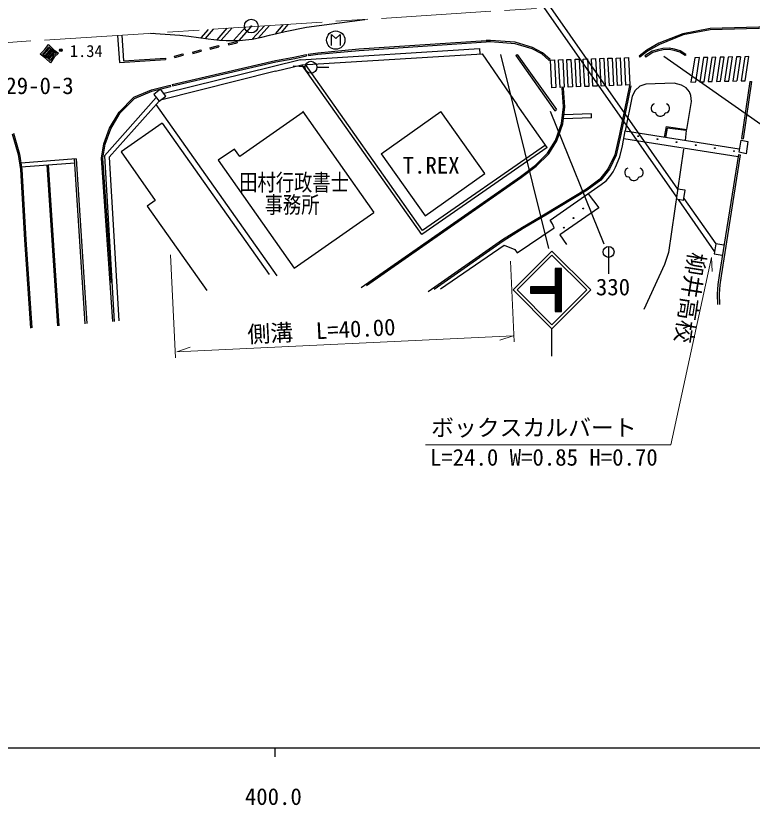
# Model space of a CAD drawing. Units: millimetres, scale not verified. Extents: x 40000 to 680000, y 20000 to 380000.
# Drawn here: x 439641 to 520282, y 198715 to 285148 of the extents above; entities that cross this region are included whole.
import ezdxf
from ezdxf.enums import TextEntityAlignment as Align

# ---------------------------------------------------------------- set-up
doc = ezdxf.new("R2010")
doc.units = ezdxf.units.MM
doc.header["$LTSCALE"] = 1000
doc.linetypes.add('CHAIN', pattern=[18.5, 12, -1.5, 3.5, -1.5])
for name, color, linetype, lineweight in [('M-BGD', 7, 'Continuous', 25), ('M-BMK', 2, 'CHAIN', 13), ('M-BMK-SRVR', 3, 'Continuous', 25), ('M-STR-HTXT', 7, 'Continuous', 13), ('M-STR-STRC', 7, 'Continuous', 25), ('M-TTL-BAND', 7, 'Continuous', 25)]:
    doc.layers.add(name, color=color, linetype=linetype, lineweight=lineweight)
doc.styles.add('ＭＳ ゴシック', font='')
doc.styles.get('ＭＳ ゴシック').set_extended_font_data('MS Gothic')

msp = doc.modelspace()

# ---------------------------------------------------------------- linework, layer by layer
at = {"layer": 'M-BGD'}
for p, q in [((493185, 293270), (512114, 266156)), ((492693, 292927), (511989, 265286)), ((471457, 283890), (477847, 284749)), ((460699, 283644), (459898, 282725)), ((461262, 283680), (460372, 282660)), ((462758, 283777), (461648, 282515)), ((463323, 283813), (462143, 282471)), ((464812, 283909), (463499, 282425)), ((465378, 283945), (464058, 282453)), ((466862, 284041), (465574, 282609)), ((467433, 284078), (466230, 282740)), ((468877, 284171), (468079, 283191)), ((469422, 284206), (468707, 283330)), ((469136, 283424), (471457, 283890)), ((515673, 283743), (512686, 283190)), ((515689, 283594), (512728, 283045)), ((522529, 283954), (515673, 283743)), ((522531, 283804), (515689, 283594)), ((450797, 283005), (450990, 280042)), ((451246, 283034), (451429, 280221)), ((454385, 283237), (457619, 283024)), ((457619, 283024), (458590, 282905)), ((458590, 282905), (460716, 282613)), ((465508, 282596), (466595, 282813)), ((466595, 282813), (467436, 283034)), ((467436, 283034), (468241, 283227)), ((468241, 283227), (469136, 283424)), ((474199, 281884), (474199, 283084)), ((474199, 283084), (474679, 282644)), ((474679, 282644), (475159, 283084)), ((475159, 283084), (475159, 281884)), ((512686, 283190), (510047, 282139)), ((512728, 283045), (510112, 282003)), ((442799, 281423), (443223, 281988)), ((443223, 281988), (443815, 281431)), ((460716, 282613), (461953, 282482)), ((460889, 281653), (461830, 281893)), ((461830, 281893), (461867, 281748)), ((461953, 282482), (462696, 282436)), ((462696, 282436), (463508, 282425)), ((462887, 282098), (463852, 282332)), ((462887, 282098), (462922, 281952)), ((462922, 281952), (463887, 282186)), ((463508, 282425), (464146, 282458)), ((463852, 282332), (463887, 282186)), ((464146, 282458), (464782, 282512)), ((464782, 282512), (465508, 282596)), ((477220, 281514), (491148, 282459)), ((477232, 281364), (491158, 282310)), ((491612, 282308), (491158, 282310)), ((491619, 282458), (491159, 282460)), ((494309, 282095), (491612, 282308)), ((494337, 282243), (491619, 282458)), ((496177, 281526), (494309, 282095)), ((496234, 281666), (494337, 282243)), ((510047, 282139), (508727, 281393)), ((510112, 282003), (508810, 281268)), ((442942, 280489), (442325, 280940)), ((442327, 280940), (442799, 281423)), ((442913, 281325), (442554, 280958)), ((442554, 280958), (443039, 280604)), ((443365, 281649), (442688, 280860)), ((443474, 281546), (442809, 280772)), ((442913, 281325), (443243, 281764)), ((442947, 280685), (443588, 281438)), ((443061, 280588), (443698, 281335)), ((443816, 281246), (443158, 280487)), ((443243, 281764), (443720, 281314)), ((443938, 281158), (443265, 280382)), ((443720, 281314), (444083, 281054)), ((444083, 281054), (443730, 280722)), ((443815, 281431), (444319, 281070)), ((444319, 281070), (443844, 280624)), ((457030, 280731), (457940, 280987)), ((457940, 280987), (457980, 280842)), ((458997, 281181), (459888, 281437)), ((458997, 281181), (459038, 281037)), ((459038, 281037), (459930, 281292)), ((459888, 281437), (459930, 281292)), ((460889, 281653), (460926, 281507)), ((460926, 281507), (461867, 281748)), ((470073, 280614), (471447, 280911)), ((470829, 280324), (490402, 281552)), ((470964, 279795), (490720, 280971)), ((471447, 280911), (471471, 280763)), ((471656, 280944), (472703, 281091)), ((471656, 280944), (471677, 280796)), ((471677, 280796), (472721, 280942)), ((472703, 281091), (477220, 281514)), ((472721, 280942), (477232, 281364)), ((490402, 281552), (490439, 280953)), ((490720, 280971), (494559, 275396)), ((497236, 280978), (496177, 281526)), ((497322, 281102), (496234, 281666)), ((498051, 280248), (497236, 280978)), ((498151, 280360), (497322, 281102)), ((508727, 281393), (507895, 280743)), ((508810, 281268), (507987, 280625)), ((443426, 280014), (442942, 280489)), ((443403, 280246), (443039, 280604)), ((443730, 280722), (443403, 280246)), ((443844, 280624), (443426, 280014)), ((450990, 280042), (456036, 280373)), ((451429, 280221), (456026, 280523)), ((470829, 280324), (455874, 276624)), ((456026, 280523), (456036, 280373)), ((456782, 277616), (468082, 280252)), ((456816, 277470), (468113, 280105)), ((457070, 280587), (457030, 280731)), ((457070, 280587), (457980, 280842)), ((468082, 280252), (470073, 280614)), ((468113, 280105), (470210, 280486)), ((470210, 280486), (471471, 280763)), ((498051, 280248), (498151, 280360)), ((498183, 280294), (498633, 280318)), ((498340, 277270), (498183, 280294)), ((498633, 280318), (498789, 277293)), ((499083, 280323), (499532, 280347)), ((499239, 277301), (499083, 280323)), ((499532, 280347), (499689, 277325)), ((499982, 280352), (500432, 280375)), ((500139, 277333), (499982, 280352)), ((500432, 280375), (500588, 277356)), ((500882, 280381), (501331, 280404)), ((501038, 277365), (500882, 280381)), ((501331, 280404), (501488, 277388)), ((501782, 280410), (502231, 280433)), ((501938, 277397), (501782, 280410)), ((502231, 280433), (502387, 277420)), ((502681, 280438), (503130, 280462)), ((502837, 277428), (502681, 280438)), ((503130, 280462), (503286, 277452)), ((503581, 280467), (504030, 280490)), ((503737, 277460), (503581, 280467)), ((504030, 280490), (504186, 277483)), ((504480, 280496), (504929, 280519)), ((504636, 277492), (504480, 280496)), ((504929, 280519), (505085, 277515)), ((505380, 280525), (505829, 280548)), ((505535, 277523), (505380, 280525)), ((505829, 280548), (505985, 277547)), ((506279, 280553), (506734, 280577)), ((506435, 277555), (506279, 280553)), ((506734, 280577), (506889, 277579)), ((507895, 280743), (507987, 280625)), ((513984, 280559), (513566, 277896)), ((514513, 280569), (513984, 280559)), ((514107, 277909), (514513, 280569)), ((514963, 280578), (514557, 277919)), ((515413, 280588), (514963, 280578)), ((515007, 277930), (515413, 280588)), ((515863, 280597), (515457, 277941)), ((516313, 280606), (515863, 280597)), ((515907, 277951), (516313, 280606)), ((516763, 280615), (516356, 277962)), ((517213, 280624), (516763, 280615)), ((516806, 277973), (517213, 280624)), ((517663, 280633), (517256, 277983)), ((518112, 280642), (517663, 280633)), ((517706, 277994), (518112, 280642)), ((518562, 280651), (518156, 278004)), ((519012, 280661), (518562, 280651)), ((519012, 280661), (518606, 278015)), ((519462, 280670), (519056, 278026)), ((519912, 280679), (519462, 280670)), ((519505, 278036), (519912, 280679)), ((468081, 279097), (470964, 279795)), ((471312, 279554), (470014, 279633)), ((484103, 261211), (470964, 279795)), ((484176, 261627), (471377, 279813)), ((472611, 279515), (473911, 279515)), ((468081, 279097), (455499, 275913)), ((454485, 277037), (456539, 277534)), ((456539, 277534), (456574, 277388)), ((456782, 277616), (456816, 277470)), ((503286, 277452), (502837, 277428)), ((504186, 277483), (503737, 277460)), ((505085, 277515), (504636, 277492)), ((505985, 277547), (505535, 277523)), ((506852, 277517), (505767, 272170)), ((506999, 277487), (505913, 272137)), ((506889, 277579), (506435, 277555)), ((506852, 277517), (506999, 277487)), ((508629, 277650), (507965, 277445)), ((511725, 277757), (508629, 277650)), ((512551, 277543), (511725, 277757)), ((513045, 277244), (512551, 277543)), ((513566, 277896), (514107, 277909)), ((514557, 277919), (515007, 277930)), ((515457, 277941), (515907, 277951)), ((516356, 277962), (516806, 277973)), ((517256, 277983), (517706, 277994)), ((518156, 278004), (518606, 278015)), ((519056, 278026), (519505, 278036)), ((452563, 276228), (454485, 277037)), ((452649, 276101), (454532, 276894)), ((454532, 276894), (456574, 277388)), ((455490, 277116), (454760, 276546)), ((456077, 276365), (455490, 277116)), ((498789, 277293), (498340, 277270)), ((499689, 277325), (499239, 277301)), ((499465, 277213), (499615, 277223)), ((499603, 275170), (499465, 277213)), ((499754, 275166), (499615, 277223)), ((500588, 277356), (500139, 277333)), ((501488, 277388), (501038, 277365)), ((502387, 277420), (501938, 277397)), ((507450, 276960), (507138, 276361)), ((507965, 277445), (507450, 276960)), ((513410, 276824), (513045, 277244)), ((513565, 276430), (513410, 276824)), ((449373, 269831), (455029, 276202)), ((449884, 269654), (455342, 275801)), ((450969, 274612), (452563, 276228)), ((451088, 274520), (452649, 276101)), ((454760, 276546), (455347, 275795)), ((455347, 275795), (456077, 276365)), ((507138, 276361), (506366, 272544)), ((513123, 272712), (513644, 275768)), ((513644, 275768), (513565, 276430)), ((468255, 256688), (455012, 275430)), ((497814, 270731), (494559, 275396)), ((499392, 273365), (499603, 275170)), ((499539, 273330), (499754, 275166)), ((509228, 275111), (509227, 274951)), ((509227, 274951), (509265, 274790)), ((509269, 275270), (509228, 275111)), ((509391, 275429), (509269, 275270)), ((509551, 275508), (509391, 275429)), ((511071, 275415), (510911, 275496)), ((511189, 275254), (511071, 275415)), ((511185, 274774), (511227, 274933)), ((511228, 275093), (511189, 275254)), ((511227, 274933), (511228, 275093)), ((449904, 272845), (450969, 274612)), ((450040, 272780), (451088, 274520)), ((471113, 274612), (464176, 269741)), ((471047, 274706), (478831, 263618)), ((479643, 270033), (486169, 274678)), ((491009, 267879), (486169, 274678)), ((502680, 274431), (499653, 274308)), ((502699, 273981), (502680, 274431)), ((509265, 274790), (509344, 274670)), ((509344, 274670), (509463, 274589)), ((509463, 274589), (509623, 274547)), ((509623, 274547), (509703, 274547)), ((509703, 274547), (509742, 274426)), ((509742, 274426), (509821, 274305)), ((509821, 274305), (509980, 274184)), ((509980, 274184), (510140, 274143)), ((510140, 274143), (510300, 274141)), ((510300, 274141), (510420, 274180)), ((510420, 274180), (510581, 274259)), ((510581, 274259), (510661, 274338)), ((510661, 274338), (510702, 274418)), ((510702, 274418), (510743, 274537)), ((510743, 274537), (510823, 274537)), ((510823, 274537), (510983, 274575)), ((510983, 274575), (511104, 274654)), ((511104, 274654), (511185, 274774)), ((455662, 273405), (451179, 270243)), ((455662, 273405), (467371, 256804)), ((498734, 271507), (499392, 273365)), ((498870, 271442), (499539, 273330)), ((502699, 273981), (499600, 273855)), ((439379, 272300), (440043, 269990)), ((449277, 271113), (449904, 272845)), ((449423, 271075), (450040, 272780)), ((506079, 270911), (506366, 272544)), ((506366, 272544), (506607, 272483)), ((518860, 270556), (506607, 272483)), ((510844, 273012), (510638, 271849)), ((510966, 272844), (510787, 271826)), ((510844, 273012), (513123, 272712)), ((513047, 272571), (510966, 272844)), ((513047, 272571), (512928, 271489)), ((439240, 272240), (439896, 269959)), ((497879, 270123), (498734, 271507)), ((497997, 270029), (498870, 271442)), ((505767, 272170), (505226, 269927)), ((505913, 272137), (505368, 269877)), ((518728, 269716), (506215, 271684)), ((518840, 270211), (519055, 271534)), ((519055, 271534), (519788, 271387)), ((449028, 269554), (449277, 271113)), ((449179, 269548), (449423, 271075)), ((463594, 270541), (461815, 269327)), ((464176, 269741), (463594, 270541)), ((497814, 270731), (484103, 261211)), ((497642, 270977), (484176, 261627)), ((505770, 269694), (506079, 270911)), ((512747, 270560), (511121, 259247)), ((519788, 271387), (519628, 270051)), ((439896, 269959), (440141, 268309)), ((440043, 269990), (440291, 268325)), ((449373, 269831), (450423, 251691)), ((451179, 270243), (454918, 264942)), ((479643, 270033), (484483, 263234)), ((496534, 268785), (497879, 270123)), ((496633, 268671), (497997, 270029)), ((505226, 269927), (504517, 268429)), ((505368, 269877), (504645, 268350)), ((505328, 268574), (505770, 269694)), ((519628, 270051), (518840, 270211)), ((440182, 269058), (446237, 269515)), ((440248, 268611), (446116, 269054)), ((444232, 251194), (443083, 268825)), ((444382, 251206), (443232, 268837)), ((447254, 251436), (446087, 269503)), ((446238, 269503), (447403, 251448)), ((450269, 251678), (449028, 269554)), ((450124, 255937), (449179, 269548)), ((449884, 269654), (450922, 251731)), ((461815, 269327), (470118, 257501)), ((440141, 268309), (440600, 260633)), ((440291, 268325), (440750, 260642)), ((494904, 267546), (496534, 268785)), ((494993, 267425), (496633, 268671)), ((504517, 268429), (503591, 267249)), ((504645, 268350), (503696, 267140)), ((504698, 267548), (505042, 268053)), ((505042, 268053), (505328, 268574)), ((506333, 268079), (506332, 267919)), ((506375, 268239), (506333, 268079)), ((506496, 268398), (506375, 268239)), ((506657, 268476), (506496, 268398)), ((508176, 268383), (508017, 268464)), ((508295, 268222), (508176, 268383)), ((508333, 268062), (508295, 268222)), ((508332, 267902), (508333, 268062)), ((477478, 255395), (494904, 267546)), ((478038, 255602), (494993, 267425)), ((484483, 263234), (491009, 267879)), ((503591, 267249), (502125, 266175)), ((503696, 267140), (502208, 266050)), ((504295, 267072), (504698, 267548)), ((506332, 267919), (506371, 267759)), ((506371, 267759), (506450, 267638)), ((506450, 267638), (506569, 267557)), ((506569, 267557), (506729, 267516)), ((506729, 267516), (506809, 267515)), ((506809, 267515), (506847, 267395)), ((506847, 267395), (506926, 267274)), ((506926, 267274), (507085, 267153)), ((507085, 267153), (507245, 267111)), ((507245, 267111), (507405, 267110)), ((507405, 267110), (507525, 267149)), ((507525, 267149), (507686, 267227)), ((507686, 267227), (507767, 267307)), ((507767, 267307), (507807, 267386)), ((507807, 267386), (507848, 267506)), ((507848, 267506), (507928, 267505)), ((507928, 267505), (508089, 267544)), ((508089, 267544), (508210, 267623)), ((508210, 267623), (508291, 267742)), ((508291, 267742), (508332, 267902)), ((498173, 262785), (503757, 266660)), ((503757, 266660), (504295, 267072)), ((502125, 266175), (497604, 263434)), ((502208, 266050), (497680, 263305)), ((502329, 265639), (503488, 264110)), ((512953, 266047), (512118, 266183)), ((512773, 264942), (512953, 266047)), ((454918, 264942), (454026, 264314)), ((512773, 264942), (511957, 265065)), ((512165, 265033), (516159, 259314)), ((512809, 265160), (516284, 260183)), ((454026, 264314), (460555, 255056)), ((503488, 264110), (499211, 261173)), ((470118, 257501), (478831, 263618)), ((497604, 263434), (495122, 261984)), ((497680, 263305), (495200, 261856)), ((498406, 262360), (498173, 262785)), ((495122, 261984), (492942, 260609)), ((494557, 259202), (498588, 261945)), ((498588, 261945), (498406, 262360)), ((495200, 261856), (493025, 260484)), ((499211, 261173), (499956, 260103)), ((440600, 260633), (441240, 250953)), ((440750, 260642), (441390, 250965)), ((492942, 260609), (484785, 254913)), ((493025, 260484), (485454, 255197)), ((516282, 260174), (516126, 259085)), ((517186, 260019), (516282, 260174)), ((486163, 255237), (493110, 260047)), ((493110, 260047), (494292, 259541)), ((494292, 259541), (494557, 259202)), ((511121, 259247), (510662, 257924)), ((516126, 259085), (516979, 258923)), ((510662, 257924), (508400, 252975))]:
    msp.add_line(p, q, dxfattribs=at)
for centre, radius in [((474679, 282484), 1000), ((444570, 281374), 150), ((444570, 281374), 90), ((444570, 281374), 30), ((471961, 279515), 650), ((507808, 271971), 50), ((509904, 271641), 50), ((511999, 271311), 50), ((514095, 270982), 50), ((516191, 270652), 50), ((518286, 270323), 50), ((501785, 264052), 50), ((500715, 263001), 50), ((499645, 261950), 50)]:
    msp.add_circle(centre, radius, dxfattribs=at)
at = {"layer": 'M-BMK'}
msp.add_line((565515, 290401), (317088, 274385), dxfattribs=at)
at = {"layer": 'M-BMK-SRVR'}
for radius in [750, 30]:
    msp.add_circle((465425, 284021), radius, dxfattribs=at)
at = {"layer": 'M-STR-HTXT'}
for p, q in [((456591, 258985), (457121, 247714)), ((515810, 258697), (511364, 238175)), ((515810, 258697), (515903, 257142)), ((493802, 258289), (494221, 249444)), ((494110, 250105), (457266, 248364)), ((494110, 250105), (492632, 249615)), ((457266, 248364), (458744, 248854)), ((511364, 238175), (484502, 238175))]:
    msp.add_line(p, q, dxfattribs=at)
at = {"layer": 'M-STR-STRC'}
for p, q in [((509336, 281263), (508536, 280755)), ((509399, 281125), (508617, 280628)), ((509884, 281429), (509336, 281263)), ((509921, 281283), (509399, 281125)), ((510503, 281556), (509884, 281429)), ((510523, 281407), (509921, 281283)), ((511186, 281600), (510503, 281556)), ((511176, 281449), (510523, 281407)), ((511734, 281340), (511176, 281449)), ((511770, 281485), (511186, 281600)), ((512343, 281158), (511734, 281340)), ((512406, 281296), (511770, 281485)), ((512937, 280782), (512343, 281158)), ((513017, 280909), (512406, 281296)), ((513017, 280909), (512937, 280782)), ((498014, 259686), (492740, 280895)), ((494394, 280789), (494557, 280905)), ((494394, 280789), (498683, 274757)), ((494557, 280905), (498846, 274873)), ((508536, 280755), (508617, 280628)), ((526533, 269479), (510604, 280708)), ((520015, 277969), (519102, 271697)), ((520213, 277941), (519300, 271668)), ((520015, 277969), (520213, 277941)), ((498683, 274757), (498846, 274873)), ((498159, 274689), (504020, 260197)), ((519102, 271697), (519300, 271668)), ((518782, 269946), (516680, 256712)), ((518980, 269914), (516878, 256681)), ((518782, 269946), (518980, 269914)), ((498350, 259371), (494107, 255129)), ((502593, 255129), (498350, 259371)), ((504552, 259894), (504552, 256894)), ((494532, 255129), (498350, 258947)), ((498350, 258947), (502168, 255129)), ((499400, 257479), (498700, 257479)), ((498700, 257479), (498700, 255479)), ((498750, 257479), (498750, 252779)), ((498880, 257479), (498880, 252779)), ((499010, 257479), (499010, 252779)), ((499140, 257479), (499140, 252779)), ((499270, 257479), (499270, 252779)), ((499400, 252779), (499400, 257479)), ((516680, 256712), (516526, 255720)), ((516878, 256681), (516725, 255699)), ((494107, 255129), (498350, 250886)), ((498350, 251310), (494532, 255129)), ((498700, 255479), (496000, 255479)), ((496000, 255479), (496000, 254779)), ((496020, 255479), (496020, 254779)), ((496150, 255479), (496150, 254779)), ((496280, 255479), (496280, 254779)), ((496410, 255479), (496410, 254779)), ((496540, 255479), (496540, 254779)), ((496670, 255479), (496670, 254779)), ((496800, 255479), (496800, 254779)), ((496930, 255479), (496930, 254779)), ((497060, 255479), (497060, 254779)), ((497190, 255479), (497190, 254779)), ((497320, 255479), (497320, 254779)), ((497450, 255479), (497450, 254779)), ((497580, 255479), (497580, 254779)), ((497710, 255479), (497710, 254779)), ((497840, 255479), (497840, 254779)), ((497970, 255479), (497970, 254779)), ((498100, 255479), (498100, 254779)), ((498230, 255479), (498230, 254779)), ((502168, 255129), (498350, 251310)), ((498350, 250886), (502593, 255129)), ((498360, 255479), (498360, 254779)), ((498490, 255479), (498490, 254779)), ((498620, 255479), (498620, 254779)), ((516526, 255720), (516462, 254683)), ((516725, 255699), (516662, 254680)), ((496000, 254779), (498700, 254779)), ((498700, 254779), (498700, 252779)), ((516462, 254683), (516495, 253549)), ((516662, 254680), (516695, 253555)), ((498700, 252779), (499400, 252779)), ((498350, 247886), (498350, 250886))]:
    msp.add_line(p, q, dxfattribs=at)
msp.add_circle((504552, 259294), 600, dxfattribs=at)
at = {"layer": 'M-TTL-BAND'}
for p, q in [((40000, 205000), (579000, 205000)), ((468000, 205000), (468000, 204000))]:
    msp.add_line(p, q, dxfattribs=at)

# ---------------------------------------------------------------- texts
at = {"layer": 'M-BGD', "style": 'ＭＳ ゴシック'}
for s, height, p in [('1.34', 1320, (445563, 280236)), ('T.REX', 1833, (482006, 267316))]:
    msp.add_text(s, height=height, dxfattribs=at).set_placement(p, align=Align.BOTTOM_LEFT)
at = {"layer": 'M-BGD', "style": 'ＭＳ ゴシック', "width": 0.8}
for s, p in [('田村行政書士', (464113, 265441)), ('事務所', (466893, 262992))]:
    msp.add_text(s, height=1833, dxfattribs=at).set_placement(p, align=Align.BOTTOM_LEFT)
at = {"layer": 'M-BGD', "style": 'ＭＳ ゴシック'}
msp.add_text('柳井高校', height=1833, rotation=261, dxfattribs=at).set_placement((512833, 259441), align=Align.BOTTOM_LEFT)
at = {"layer": 'M-BMK-SRVR', "style": 'ＭＳ ゴシック'}
msp.add_text('22-29-0-3', height=1833, dxfattribs=at).set_placement((434760, 276027), align=Align.BOTTOM_LEFT)
at = {"layer": 'M-STR-HTXT', "style": 'ＭＳ ゴシック'}
msp.add_text('側溝\u3000L=40.00', height=1833, rotation=3, dxfattribs=at).set_placement((465084, 248790), align=Align.BOTTOM_LEFT)
for s, p in [('ボックスカルバート', (485123, 238591)), ('L=24.0 W=0.85 H=0.70', (484995, 235343))]:
    msp.add_text(s, height=1833, dxfattribs=at).set_placement(p, align=Align.BOTTOM_LEFT)
at = {"layer": 'M-STR-STRC', "style": 'ＭＳ ゴシック'}
msp.add_text('330', height=1833, dxfattribs=at).set_placement((503167, 253988), align=Align.BOTTOM_LEFT)
at = {"layer": 'M-TTL-BAND', "style": 'ＭＳ ゴシック'}
msp.add_text('400.0', height=1833, dxfattribs=at).set_placement((467844, 198195), align=Align.BOTTOM_CENTER)

doc.saveas('drawing.dxf')
